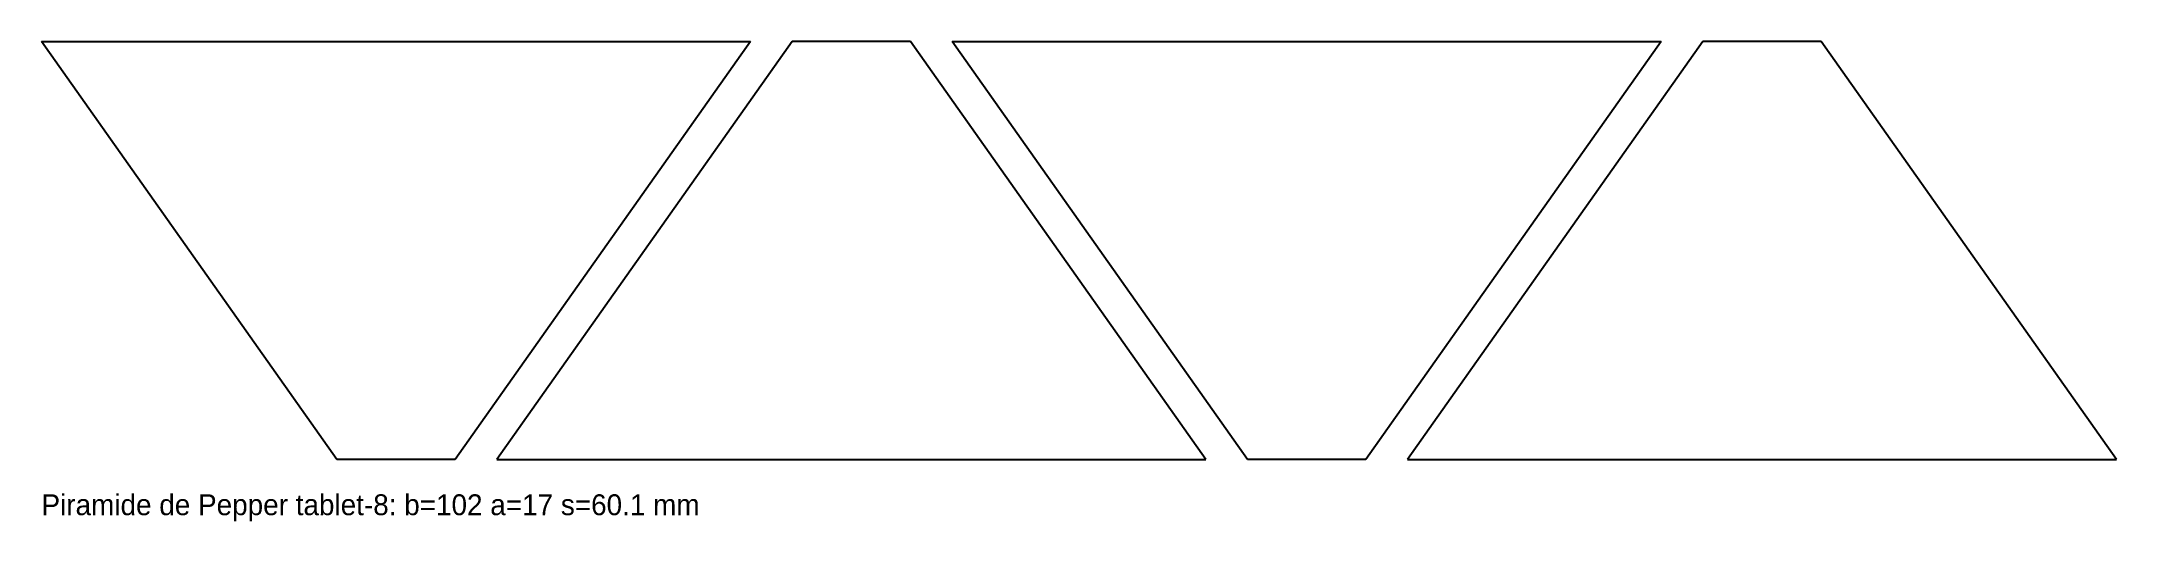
# Model space of a CAD drawing. Header units: millimetres. Extents: x 0 to 298, y -69 to 0.
import ezdxf

# ---------------------------------------------------------------- set-up
doc = ezdxf.new("R2010")
doc.units = ezdxf.units.MM

msp = doc.modelspace()

# ---------------------------------------------------------------- linework, layer by layer
at = {"layer": 'CORTE', "color": 1}
for p, q in [((0, 0), (102, 0)), ((42.5, -60.104), (0, 0)), ((102, 0), (59.5, -60.104)), ((108, 0), (65.5, -60.104)), ((125, 0), (108, 0)), ((167.5, -60.104), (125, 0)), ((131, 0), (233, 0)), ((173.5, -60.104), (131, 0)), ((233, 0), (190.5, -60.104)), ((239, 0), (196.5, -60.104)), ((256, 0), (239, 0)), ((298.5, -60.104), (256, 0)), ((59.5, -60.104), (42.5, -60.104)), ((65.5, -60.104), (167.5, -60.104)), ((190.5, -60.104), (173.5, -60.104)), ((196.5, -60.104), (298.5, -60.104))]:
    msp.add_line(p, q, dxfattribs=at)

# ---------------------------------------------------------------- texts
at = {"layer": 'NOTAS', "color": 8}
msp.add_text('Piramide de Pepper tablet-8: b=102 a=17 s=60.1 mm', height=3, dxfattribs=at).set_placement((0, -68.104))

doc.saveas('drawing.dxf')
